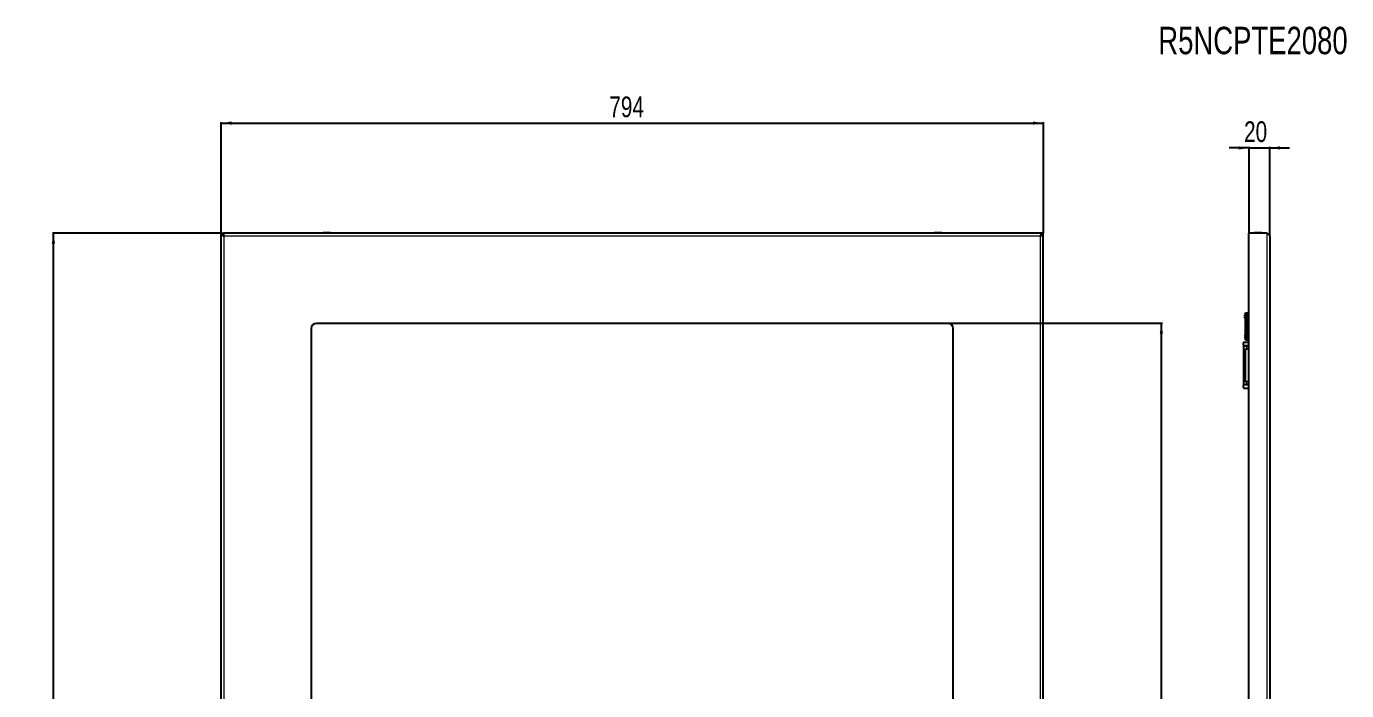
# Model space of a CAD drawing. Header units: millimetres. Extents: x -683 to 1834, y -1447 to 974.
# Drawn here: x -683 to 592, y 333 to 974 of the extents above; entities that cross this region are included whole.
import ezdxf

# ---------------------------------------------------------------- set-up
doc = ezdxf.new("R2010")
doc.units = ezdxf.units.MM
doc.layers.add('FORMAT', color=7, linetype='Continuous')
doc.styles.add('SLDTEXTSTYLE0', font='TXT', dxfattribs={"width": 0.75})
doc.dimstyles.new('SLDDIMSTYLE0', dxfattribs={"dimtxt": 20, "dimasz": 10, "dimexe": 0, "dimexo": 0.0625, "dimgap": 5, "dimtad": 2, "dimdec": 1, "dimrnd": 1e-09, "dimzin": 12, "dimdsep": 46, "dimtxsty": 'SLDTEXTSTYLE0', "dimsah": 1, "dimcen": 0.09, "dimadec": 0, "dimazin": 3, "dimtfac": 1, "dimtofl": 0, "dimtmove": 0, "dimatfit": 3, "dimfxl": 0, "dimfrac": 2, "dimtolj": 1, "dimtzin": 12, "dimarcsym": 0})
doc.dimstyles.new('SLDDIMSTYLE1', dxfattribs={"dimtxt": 20, "dimasz": 10, "dimexe": 0, "dimexo": 0.0625, "dimgap": 5, "dimtad": 2, "dimdec": 1, "dimrnd": 1e-09, "dimzin": 12, "dimdsep": 46, "dimtxsty": 'SLDTEXTSTYLE0', "dimsah": 1, "dimcen": 0.09, "dimadec": 0, "dimazin": 3, "dimtfac": 1, "dimtmove": 0, "dimatfit": 0, "dimfxl": 0, "dimfrac": 2, "dimtolj": 1, "dimtzin": 12, "dimarcsym": 0})

# ---------------------------------------------------------------- blocks, each defined once
blk = doc.blocks.new('_D')
at = {"layer": 'FORMAT'}
for p, q in [((-495.3, 774.5), (-495.3, 882)), ((-495.3, 881), (298.7, 881)), ((298.7, 774.5), (298.7, 882))]:
    blk.add_line(p, q, dxfattribs=at)
for points in [[(-495.3, 881), (-485.3, 879.4), (-485.3, 882.5)], [(298.7, 881), (288.7, 882.5), (288.7, 879.4)]]:
    blk.add_solid(points, dxfattribs=at)
at = {"layer": 'FORMAT', "insert": (-120.5, 906.7), "char_height": 20, "attachment_point": 1, "style": 'SLDTEXTSTYLE0'}
blk.add_mtext('794', dxfattribs=at)
blk = doc.blocks.new('_D_1')
at = {"layer": 'FORMAT'}
for p, q in [((-495.4, 774.5), (-658.3, 774.5)), ((-657.3, -1180.5), (-657.3, 774.5)), ((-495.4, -1180.5), (-658.3, -1180.5))]:
    blk.add_line(p, q, dxfattribs=at)
for points in [[(-657.3, 774.5), (-658.9, 764.5), (-655.8, 764.5)], [(-657.3, -1180.5), (-655.8, -1170.5), (-658.9, -1170.5)]]:
    blk.add_solid(points, dxfattribs=at)
at = {"layer": 'FORMAT', "insert": (-683.1, -232.6), "char_height": 20, "attachment_point": 1, "rotation": 90, "style": 'SLDTEXTSTYLE0'}
blk.add_mtext('1955', dxfattribs=at)
blk = doc.blocks.new('_D_3')
at = {"layer": 'FORMAT'}
for p, q in [((206.7, 687.5), (413.7, 687.5)), ((412.7, -1093.5), (412.7, 687.5)), ((206.7, -1093.5), (413.7, -1093.5))]:
    blk.add_line(p, q, dxfattribs=at)
for points in [[(412.7, 687.5), (411.1, 677.5), (414.2, 677.5)], [(412.7, -1093.5), (414.2, -1083.5), (411.1, -1083.5)]]:
    blk.add_solid(points, dxfattribs=at)
at = {"layer": 'FORMAT', "insert": (386.9, -232.6), "char_height": 20, "attachment_point": 1, "rotation": 90, "style": 'SLDTEXTSTYLE0'}
blk.add_mtext('1781', dxfattribs=at)
blk = doc.blocks.new('_D_5')
at = {"layer": 'FORMAT'}
for p, q in [((497.3, 857), (478, 857)), ((497.3, 774.5), (497.3, 858)), ((497.3, 857), (517.3, 857)), ((517.3, 771.9), (517.3, 858)), ((517.3, 857), (536.5, 857))]:
    blk.add_line(p, q, dxfattribs=at)
for points in [[(497.3, 857), (487.3, 858.5), (487.3, 855.4)], [(517.3, 857), (527.3, 855.4), (527.3, 858.5)]]:
    blk.add_solid(points, dxfattribs=at)
at = {"layer": 'FORMAT', "insert": (492.5, 882.7), "char_height": 20, "attachment_point": 1, "style": 'SLDTEXTSTYLE0'}
blk.add_mtext('20', dxfattribs=at)

msp = doc.modelspace()

# ---------------------------------------------------------------- linework, layer by layer
at = {"color": 7, "linetype": 'Continuous', "lineweight": 25}
for p, q in [((-495.34, 774.47), (-493.34, 774.47)), ((-495.34, -1180.53), (-495.34, 774.47)), ((296.36, 774.47), (-493.04, 774.47)), ((-493.04, 772.74), (-493.04, 774.47)), ((296.36, 774.47), (296.36, 772.74)), ((298.66, 774.47), (296.66, 774.47)), ((298.66, -1180.53), (298.66, 774.47)), ((497.27, -1180.53), (497.27, 774.47)), ((514.67, 774.47), (497.27, 774.47)), ((517.27, 771.87), (517.27, -127.03)), ((493.67, 696.97), (493.67, 671.97)), ((497.27, 697.47), (495.67, 697.47)), ((-408.34, 682.47), (-408.34, -1088.53)), ((206.66, 687.47), (-403.34, 687.47)), ((211.66, -1088.53), (211.66, 682.47)), ((491.72, 668.47), (491.72, 666.47)), ((497.27, 668.97), (492.22, 668.97)), ((492.22, 665.97), (495.72, 665.97)), ((492.22, 665.97), (492.22, 665.67)), ((492.22, 628.27), (492.22, 665.67)), ((492.22, 665.67), (495.22, 665.67)), ((494.72, 665.97), (494.72, 665.67)), ((495.22, 665.67), (495.72, 665.67)), ((495.67, 671.47), (497.27, 671.47)), ((495.72, 665.67), (495.72, 665.97)), ((493.77, 662.97), (496.77, 662.97)), ((493.77, 630.97), (493.77, 662.97)), ((497.27, 662.97), (496.77, 662.97)), ((491.72, 627.47), (491.72, 625.47)), ((495.22, 628.27), (492.22, 628.27)), ((492.22, 628.27), (492.22, 627.97)), ((495.72, 627.97), (492.22, 627.97)), ((492.22, 624.97), (497.27, 624.97)), ((496.77, 630.97), (493.77, 630.97)), ((494.72, 628.27), (494.72, 627.97)), ((495.72, 628.27), (495.22, 628.27)), ((495.72, 627.97), (495.72, 628.27)), ((496.77, 630.97), (497.27, 630.97))]:
    msp.add_line(p, q, dxfattribs=at)
at = {"color": 8, "linetype": 'Continuous', "lineweight": 18}
for p, q in [((296.06, 771.87), (-492.74, 771.87)), ((-492.74, 771.87), (-492.74, -127.06)), ((-393.34, 774.59), (-398.2, 774.59)), ((-393.34, 774.72), (-398.09, 774.72)), ((-388.59, 774.72), (-393.34, 774.72)), ((-388.48, 774.59), (-393.34, 774.59)), ((201.52, 774.59), (191.8, 774.59)), ((201.41, 774.72), (191.91, 774.72)), ((296.06, -1177.93), (296.06, 771.87)), ((511.13, 774.59), (501.41, 774.59)), ((511.02, 774.72), (501.52, 774.72)), ((514.67, -1180.53), (514.67, 774.47)), ((495.67, 696.97), (497.27, 696.97)), ((495.67, 671.97), (495.67, 696.97)), ((495.22, 665.67), (495.22, 665.97)), ((495.22, 662.97), (495.22, 665.67)), ((497.27, 671.97), (495.67, 671.97)), ((496.77, 630.97), (496.77, 662.97)), ((495.22, 628.27), (495.22, 630.97)), ((495.22, 627.97), (495.22, 628.27))]:
    msp.add_line(p, q, dxfattribs=at)
at = {"color": 7, "linetype": 'Continuous', "lineweight": 25}
for centre, radius, start, end in [((-398.08, 774.59), 0.126, 96.02558, 180), ((-372.44, 774.53), 25.77, 179.86102, 180.13898), ((-393.34, 729.72), 45.25, 90.0016, 96.02558), ((-393.34, 729.72), 45.25, 83.97442, 89.9984), ((-388.61, 774.59), 0.126, 0, 83.97442), ((-414.25, 774.53), 25.77, 359.86102, 0.13898), ((191.92, 774.59), 0.126, 96.02558, 180), ((217.56, 774.53), 25.77, 179.86102, 180.13898), ((196.66, 729.72), 45.25, 90.0016, 96.02558), ((196.66, 729.72), 45.25, 83.97442, 89.9984), ((201.39, 774.59), 0.126, 0, 83.97442), ((175.75, 774.53), 25.77, 359.86102, 0.13898), ((501.54, 774.59), 0.126, 96.02558, 180), ((527.18, 774.53), 25.77, 179.86102, 180.13898), ((506.27, 729.72), 45.25, 90.0016, 96.02558), ((506.27, 729.72), 45.25, 83.97442, 89.9984), ((511.01, 774.59), 0.126, 0, 83.97442), ((485.37, 774.53), 25.77, 359.86102, 0.13898), ((-403.34, 682.47), 5, 90, 180), ((206.66, 682.47), 5, 0, 90), ((492.22, 668.47), 0.5, 90, 180), ((492.22, 666.47), 0.5, 180, 270), ((492.22, 627.47), 0.5, 90, 180), ((492.22, 625.47), 0.5, 180, 270)]:
    msp.add_arc(centre, radius, start, end, dxfattribs=at)
for points, knots in [([(-495.34, 774.47), (-495.34, 774.36), (-495.33, 774.25), (-495.26, 774.03), (-495.21, 773.92), (-495.08, 773.71), (-495, 773.6), (-494.81, 773.38), (-494.7, 773.27), (-494.46, 773.06), (-494.33, 772.95), (-494.04, 772.73), (-493.89, 772.62), (-493.42, 772.3), (-493.09, 772.09), (-492.74, 771.87)], [0, 0, 0, 0, 0.125, 0.125, 0.25, 0.25, 0.375, 0.375, 0.5, 0.5, 0.625, 0.625, 0.75, 0.75, 1, 1, 1, 1]), ([(-493.34, 774.47), (-493.34, 774.03), (-493.28, 773.6), (-493.06, 772.74), (-492.9, 772.3), (-492.74, 771.87)], [0, 0, 0, 0, 0.5, 0.5, 1, 1, 1, 1]), ([(-492.74, 771.87), (-492.77, 772.21), (-492.79, 772.55), (-492.84, 773.18), (-492.87, 773.47), (-492.92, 773.95), (-492.94, 774.14), (-492.99, 774.4), (-493.02, 774.47), (-493.04, 774.47)], [0, 0, 0, 0, 0.25, 0.25, 0.5, 0.5, 0.75, 0.75, 1, 1, 1, 1]), ([(296.06, 771.87), (296.22, 772.3), (296.37, 772.73), (296.59, 773.6), (296.66, 774.03), (296.66, 774.47)], [0, 0, 0, 0, 0.5, 0.5, 1, 1, 1, 1]), ([(296.06, 771.87), (296.23, 771.98), (296.4, 772.09), (296.73, 772.3), (296.9, 772.41), (297.21, 772.63), (297.36, 772.74), (297.64, 772.95), (297.78, 773.06), (298.02, 773.28), (298.13, 773.39), (298.31, 773.6), (298.4, 773.71), (298.59, 774.04), (298.66, 774.25), (298.66, 774.47)], [0, 0, 0, 0, 0.125, 0.125, 0.25, 0.25, 0.375, 0.375, 0.5, 0.5, 0.625, 0.625, 0.75, 0.75, 1, 1, 1, 1]), ([(296.36, 774.47), (296.33, 774.47), (296.31, 774.4), (296.26, 774.14), (296.23, 773.95), (296.18, 773.47), (296.16, 773.18), (296.11, 772.55), (296.08, 772.21), (296.06, 771.87)], [0, 0, 0, 0, 0.25, 0.25, 0.5, 0.5, 0.75, 0.75, 1, 1, 1, 1]), ([(514.67, 774.47), (514.84, 774.36), (515.01, 774.25), (515.35, 774.03), (515.51, 773.92), (515.83, 773.71), (515.98, 773.6), (516.26, 773.38), (516.39, 773.27), (516.63, 773.06), (516.74, 772.95), (516.93, 772.73), (517.01, 772.62), (517.21, 772.3), (517.27, 772.09), (517.27, 771.87)], [0, 0, 0, 0, 0.125, 0.125, 0.25, 0.25, 0.375, 0.375, 0.5, 0.5, 0.625, 0.625, 0.75, 0.75, 1, 1, 1, 1]), ([(493.37, 694.97), (493.37, 695.03), (493.37, 695.11), (493.37, 695.2), (493.37, 695.29), (493.37, 695.42), (493.37, 695.45), (493.37, 695.47)], [0, 0, 0, 0, 0.1246927, 0.1871822, 0.2497734, 0.5000394, 1, 1, 1, 1]), ([(493.37, 694.76), (493.37, 694.76), (493.37, 694.77), (493.37, 694.78), (493.37, 694.79), (493.37, 694.81), (493.37, 694.85), (493.37, 694.89), (493.37, 694.94), (493.37, 694.96), (493.37, 694.97)], [0, 0, 0, 0, 0.1288253, 0.1801694, 0.2433966, 0.3698599, 0.4998642, 0.7496495, 0.8434763, 1, 1, 1, 1]), ([(493.37, 693.25), (493.37, 693.33), (493.37, 693.49), (493.37, 693.7), (493.37, 693.88), (493.37, 694.05), (493.37, 694.16), (493.37, 694.17), (493.37, 694.17)], [0, 0, 0, 0, 0.12504855, 0.2498861, 0.37085579, 0.49981991, 0.74960864, 1, 1, 1, 1]), ([(493.37, 692.41), (493.37, 692.42), (493.37, 692.43), (493.37, 692.51), (493.37, 692.61), (493.37, 692.74), (493.37, 692.95), (493.37, 693.13), (493.37, 693.25)], [0, 0, 0, 0, 0.25007, 0.3791813, 0.5004993, 0.6241696, 0.7508424, 1, 1, 1, 1]), ([(493.37, 676.53), (493.37, 676.52), (493.37, 676.51), (493.37, 676.42), (493.37, 676.33), (493.37, 676.2), (493.37, 675.99), (493.37, 675.8), (493.37, 675.68)], [0, 0, 0, 0, 0.2500695, 0.3795588, 0.5004992, 0.6245563, 0.7508428, 1, 1, 1, 1]), ([(493.37, 675.68), (493.37, 675.64), (493.37, 675.57), (493.37, 675.41), (493.37, 675.23), (493.37, 675.05), (493.37, 674.88), (493.37, 674.78), (493.37, 674.77), (493.37, 674.76)], [0, 0, 0, 0, 0.06263661, 0.12527825, 0.25007232, 0.37484052, 0.49999408, 0.74969583, 1, 1, 1, 1]), ([(493.37, 674.17), (493.37, 674.17), (493.37, 674.17), (493.37, 674.16), (493.37, 674.15), (493.37, 674.12), (493.37, 674.06), (493.37, 674.01), (493.37, 673.96)], [0, 0, 0, 0, 0.1310705, 0.1824367, 0.2437962, 0.3713877, 0.5004416, 1, 1, 1, 1]), ([(493.37, 673.96), (493.37, 673.94), (493.37, 673.88), (493.37, 673.8), (493.37, 673.74), (493.37, 673.65), (493.37, 673.52), (493.37, 673.49), (493.37, 673.47)], [0, 0, 0, 0, 0.0626863, 0.1251726, 0.1876279, 0.2501847, 0.5003136, 1, 1, 1, 1])]:
    msp.add_open_spline(points, degree=3, knots=knots, dxfattribs=at)
for points in [[(493.67, 696.97), (493.68, 697.03), (493.69, 697.16), (493.81, 697.33), (493.98, 697.45), (494.11, 697.46), (494.17, 697.47)], [(495.67, 697.47), (495.48, 697.47), (495.08, 697.47), (494.59, 697.47), (494.24, 697.47), (494.19, 697.47), (494.17, 697.47)], [(494.17, 671.47), (494.11, 671.48), (493.98, 671.49), (493.81, 671.61), (493.69, 671.77), (493.68, 671.9), (493.67, 671.97)], [(494.17, 671.47), (494.19, 671.47), (494.24, 671.47), (494.59, 671.47), (495.08, 671.47), (495.48, 671.47), (495.67, 671.47)]]:
    msp.add_open_spline(points, degree=3, dxfattribs=at)
at = {"color": 8, "linetype": 'Continuous', "lineweight": 18}
for points in [[(495.67, 696.97), (495.41, 696.97), (494.89, 696.97), (494.23, 696.97), (493.76, 696.97), (493.7, 696.97), (493.67, 696.97)], [(495.67, 697.47), (495.67, 697.46), (495.67, 697.45), (495.67, 697.33), (495.67, 697.16), (495.67, 697.03), (495.67, 696.97)], [(493.67, 671.97), (493.7, 671.97), (493.76, 671.97), (494.23, 671.97), (494.89, 671.97), (495.41, 671.97), (495.67, 671.97)], [(495.67, 671.97), (495.67, 671.9), (495.67, 671.77), (495.67, 671.61), (495.67, 671.49), (495.67, 671.48), (495.67, 671.47)]]:
    msp.add_open_spline(points, degree=3, dxfattribs=at)

# ---------------------------------------------------------------- texts
at = {"layer": 'FORMAT', "insert": (409.69, 974.03), "char_height": 26.4583, "attachment_point": 1, "style": 'SLDTEXTSTYLE0'}
msp.add_mtext('R5NCPTE2080', dxfattribs=at)

# ---------------------------------------------------------------- dimensions: what is measured, and where the dimension line sits
at = {"layer": 'FORMAT'}
for base, p1, p2, dimstyle, picture, middle in [((298.66, 880.97), (-495.34, 774.47), (298.66, 774.47), 'SLDDIMSTYLE0', '_D', (-98.34, 880.97)), ((517.27, 856.97), (497.27, 774.47), (517.27, 771.87), 'SLDDIMSTYLE1', '_D_5', (507.27, 856.97))]:
    dim = msp.add_linear_dim(base=base, p1=p1, p2=p2, dimstyle=dimstyle, dxfattribs=at)
    dim.commit()
    dim.dimension.update_dxf_attribs({"geometry": picture, "text_midpoint": middle, "dimtype": 160})
for base, p1, p2, picture, middle in [((-657.35, 774.47), (-495.34, -1180.53), (-495.34, 774.47), '_D_1', (-657.35, -203.03)), ((412.66, 687.47), (206.66, -1093.53), (206.66, 687.47), '_D_3', (412.66, -203.03))]:
    dim = msp.add_linear_dim(base=base, p1=p1, p2=p2, angle=90, dimstyle='SLDDIMSTYLE0', dxfattribs=at)
    dim.commit()
    dim.dimension.update_dxf_attribs({"geometry": picture, "text_midpoint": middle, "dimtype": 160})

doc.saveas('drawing.dxf')
